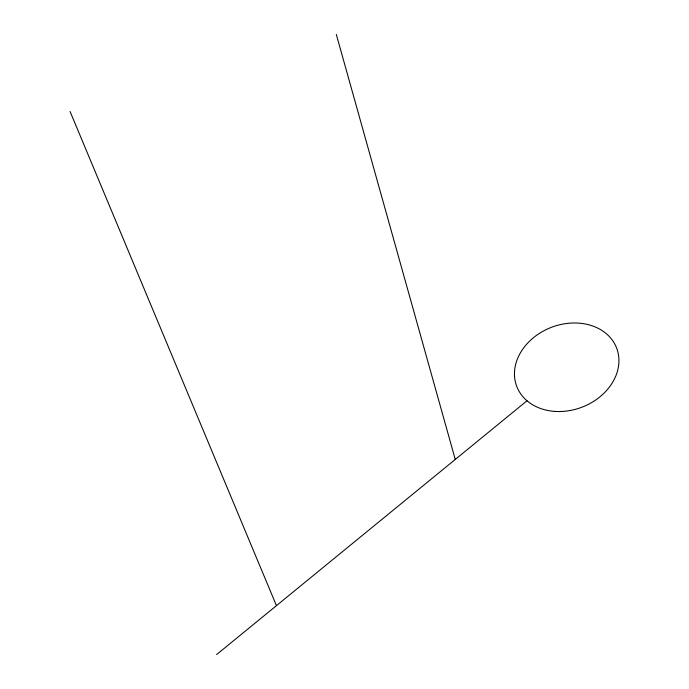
<?xml version="1.0" encoding="UTF-8"?>
<svg xmlns="http://www.w3.org/2000/svg" width="689" height="689" viewBox="0 0 689 689"><rect width="100%" height="100%" fill="white"/><g stroke="black" fill="none" stroke-linecap="round" stroke-linejoin="round"><path stroke-width="1.03" d="M216.639 654.55L527.016 400.765M70.063 111.48L276.453 605.64M336.318 34.45L455.257 459.442M554.43 411.376A53.492 42.752 -21 0 0 616.81 348.548A53.492 42.752 -21 0 0 528.868 341.865A53.492 42.752 -21 0 0 554.43 411.376"/></g></svg>
